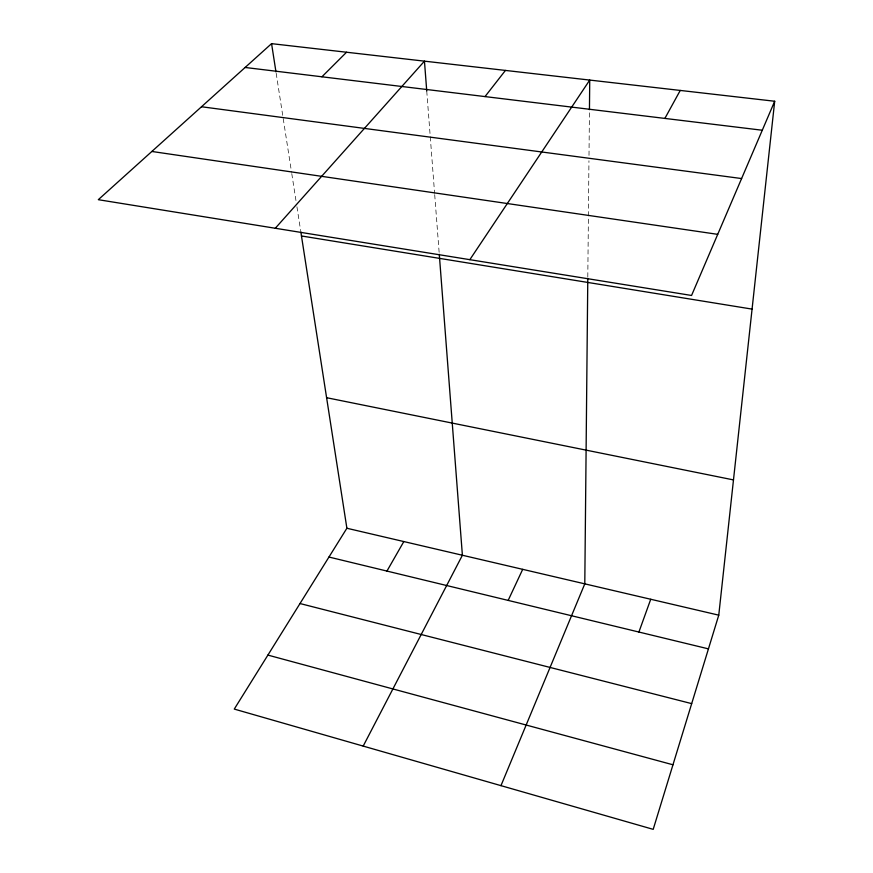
<?xml version="1.0" encoding="UTF-8"?>
<svg xmlns="http://www.w3.org/2000/svg" width="873" height="873" viewBox="0 0 873 873"><rect width="100%" height="100%" fill="white"/><g stroke="black" fill="none" stroke-linecap="round" stroke-linejoin="round"><path stroke-width="0.65" stroke-dasharray="4.37 3.27" d="M587.802 277.003L588.391 217.279M588.402 215.937L588.948 160.774M589.002 155.394L589.439 111.013M276.174 73.277L291.56 172.276M291.768 173.607L296.1 201.467M296.929 206.781L300.639 230.658M426.744 91.021L434.601 193.315M434.699 194.646L439.184 252.952"/><path stroke-width="1.31" d="M587.791 278.356L584.79 583.851L500.971 785.645M589.45 109.66L589.733 80.076L469.838 259.674M300.847 231.978L346.887 528.252L234.27 709.083L653.2 829.35L718.763 615.159L774.689 101.246L271.568 43.65L98.311 199.688L691.558 295.467L774.689 101.246M638.905 632.041L650.734 599.26M508.162 600.406L522.698 569.338M363.19 746.099L462.395 555.25L439.283 254.316M664.877 118.422L680.242 90.432M386.946 571.073L403.817 541.566M485.006 96.597L505.445 70.418M275.29 228.257L424.453 61.154L426.744 91.021M321.919 76.802L346.548 52.227M245.117 67.472L762.282 130.241M201.51 106.746L741.603 178.55M151.858 151.466L717.715 234.346M301.458 235.961L752.068 309.107M326.6 397.706L733.484 479.91M346.887 528.252L718.763 615.159M328.957 557.039L708.44 648.868M300.006 603.538L691.689 703.627M267.891 655.088L672.963 764.781M271.568 43.65L275.966 71.924"/></g></svg>
